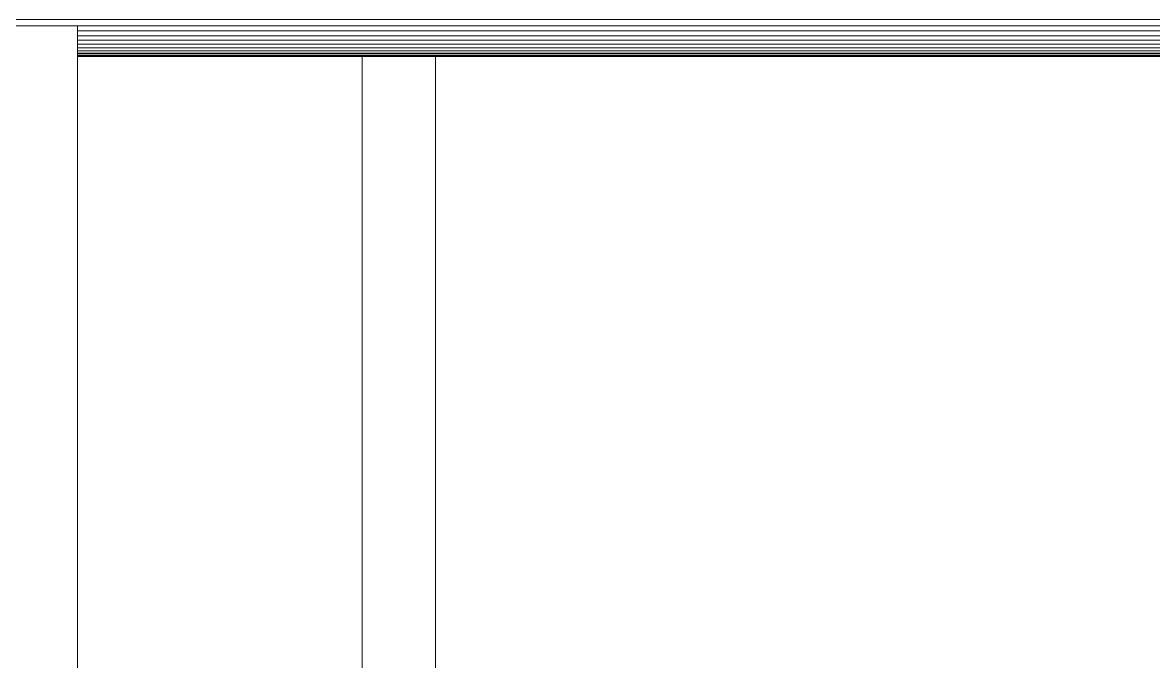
# Model space of a CAD drawing. Header units: centimetres. Extents: x -13467 to 3766, y -437 to 1921.
# Drawn here: x -8057.8 to -7980.5, y 137.7 to 181.4 of the extents above; entities that cross this region are included whole.
import ezdxf

# ---------------------------------------------------------------- set-up
doc = ezdxf.new("R2010")
doc.units = ezdxf.units.CM
doc.layers.add('G-IMPT', color=7, linetype='Continuous', lineweight=9)
doc.layers.add('M-EQPM', color=7, linetype='Continuous', lineweight=9)

# ---------------------------------------------------------------- blocks, each defined once
blk = doc.blocks.new('EQ-02-004 - EQ-02-004_dwg_Agrupar_892-1526218-Sección 1-1')
at = {"layer": 'G-IMPT'}
for p, q in [((-8059.093, 181.18), (-8054.093, 181.18)), ((-7432.119, 181.18), (-8054.093, 181.18)), ((-8054.093, 118.129), (-8054.093, 181.18)), ((-8054.093, 181.18), (-8054.093, 118.129)), ((-8054.093, 181.18), (-7432.119, 181.18)), ((-8054.093, 180.838), (-7432.119, 180.838)), ((-7432.119, 180.838), (-8054.093, 180.838)), ((-8054.093, 180.838), (-7432.119, 180.838)), ((-8054.093, 180.51), (-7432.119, 180.51)), ((-7432.119, 180.51), (-8054.093, 180.51)), ((-8054.093, 180.51), (-7432.119, 180.51)), ((-8054.093, 180.204), (-7432.119, 180.204)), ((-8054.093, 179.926), (-7432.119, 179.926)), ((-7432.119, 179.926), (-8054.093, 179.926)), ((-8054.093, 179.926), (-7432.119, 179.926)), ((-8054.093, 179.681), (-7432.119, 179.681)), ((-8054.093, 179.474), (-7432.119, 179.474)), ((-7432.119, 179.474), (-8054.093, 179.474)), ((-8054.093, 179.474), (-7432.119, 179.474)), ((-8054.093, 179.308), (-7432.119, 179.308)), ((-8054.093, 179.289), (-7432.119, 179.289)), ((-8054.093, 179.187), (-7432.119, 179.187)), ((-7432.119, 179.187), (-8054.093, 179.187)), ((-8054.093, 179.187), (-7432.119, 179.187)), ((-8054.093, 179.114), (-7432.119, 179.114)), ((-8054.093, 179.089), (-7432.119, 179.089)), ((-7432.119, 179.089), (-8054.093, 179.089)), ((-8054.093, 179.089), (-7432.119, 179.089))]:
    blk.add_line(p, q, dxfattribs=at)
at = {"layer": 'G-IMPT', "flags": 128}
for points in [[(-8059.093, 181.18), (-8387.627, 181.18), (-8392.627, 181.18), (-8678.594, 181.18), (-8684.094, 181.18), (-8684.094, 181.629), (-7426.619, 181.629), (-7426.619, 181.18), (-7432.119, 181.18), (-8054.093, 181.18), (-8059.093, 181.18), (-8387.627, 181.18)], [(-7432.119, 118.129), (-7432.119, 181.18), (-7432.119, 118.129), (-8054.093, 118.129), (-8054.093, 181.18), (-8059.093, 181.18)]]:
    blk.add_lwpolyline(points, dxfattribs=at)
for points in [[(-7432.119, 180.204), (-8054.093, 180.204)], [(-7432.119, 179.681), (-8054.093, 179.681)], [(-7432.119, 179.308), (-8054.093, 179.308)], [(-7432.119, 179.114), (-8054.093, 179.114)]]:
    blk.add_lwpolyline(points, close=True, dxfattribs=at)
blk = doc.blocks.new('EQ-02-004 - EQ-02-004_dwg_Agrupar_772-V55-Sección 1-1')
at = {"layer": 'M-EQPM', "color": 136, "true_color": 0x007f7f}
for p, q in [((-8034.614, 179.089), (-8034.614, 124.529)), ((-8034.614, 179.089), (-8034.614, 124.529)), ((-8034.614, 179.089), (-8034.614, 124.529)), ((-8029.614, 179.089), (-8029.614, 124.529)), ((-8029.614, 124.529), (-8029.614, 179.089)), ((-8029.614, 179.089), (-8029.614, 124.529))]:
    blk.add_line(p, q, dxfattribs=at)
blk = doc.blocks.new('EQ-02-004 - EQ-02-004_dwg-1526208-Sección 1-1')
for name in ['EQ-02-004 - EQ-02-004_dwg_Agrupar_892-1526218-Sección 1-1', 'EQ-02-004 - EQ-02-004_dwg_Agrupar_772-V55-Sección 1-1']:
    blk.add_blockref(name, (0, 0))
blk = doc.blocks.new('EQ-02-004 - EQ-02-004-1526283-Sección 1-1')
blk.add_blockref('EQ-02-004 - EQ-02-004_dwg-1526208-Sección 1-1', (0, 0))
blk = doc.blocks.new('PQ_RVR_MEP-01_ZZ_ZZ_MO_T_A_rvt-1-Sección 1-1')
at = {"layer": 'M-EQPM', "lineweight": 9}
blk.add_blockref('EQ-02-004 - EQ-02-004-1526283-Sección 1-1', (0, 0), dxfattribs=at)

msp = doc.modelspace()

# ---------------------------------------------------------------- block references
at = {"lineweight": 5}
msp.add_blockref('PQ_RVR_MEP-01_ZZ_ZZ_MO_T_A_rvt-1-Sección 1-1', (0, 0), dxfattribs=at)

doc.saveas('drawing.dxf')
